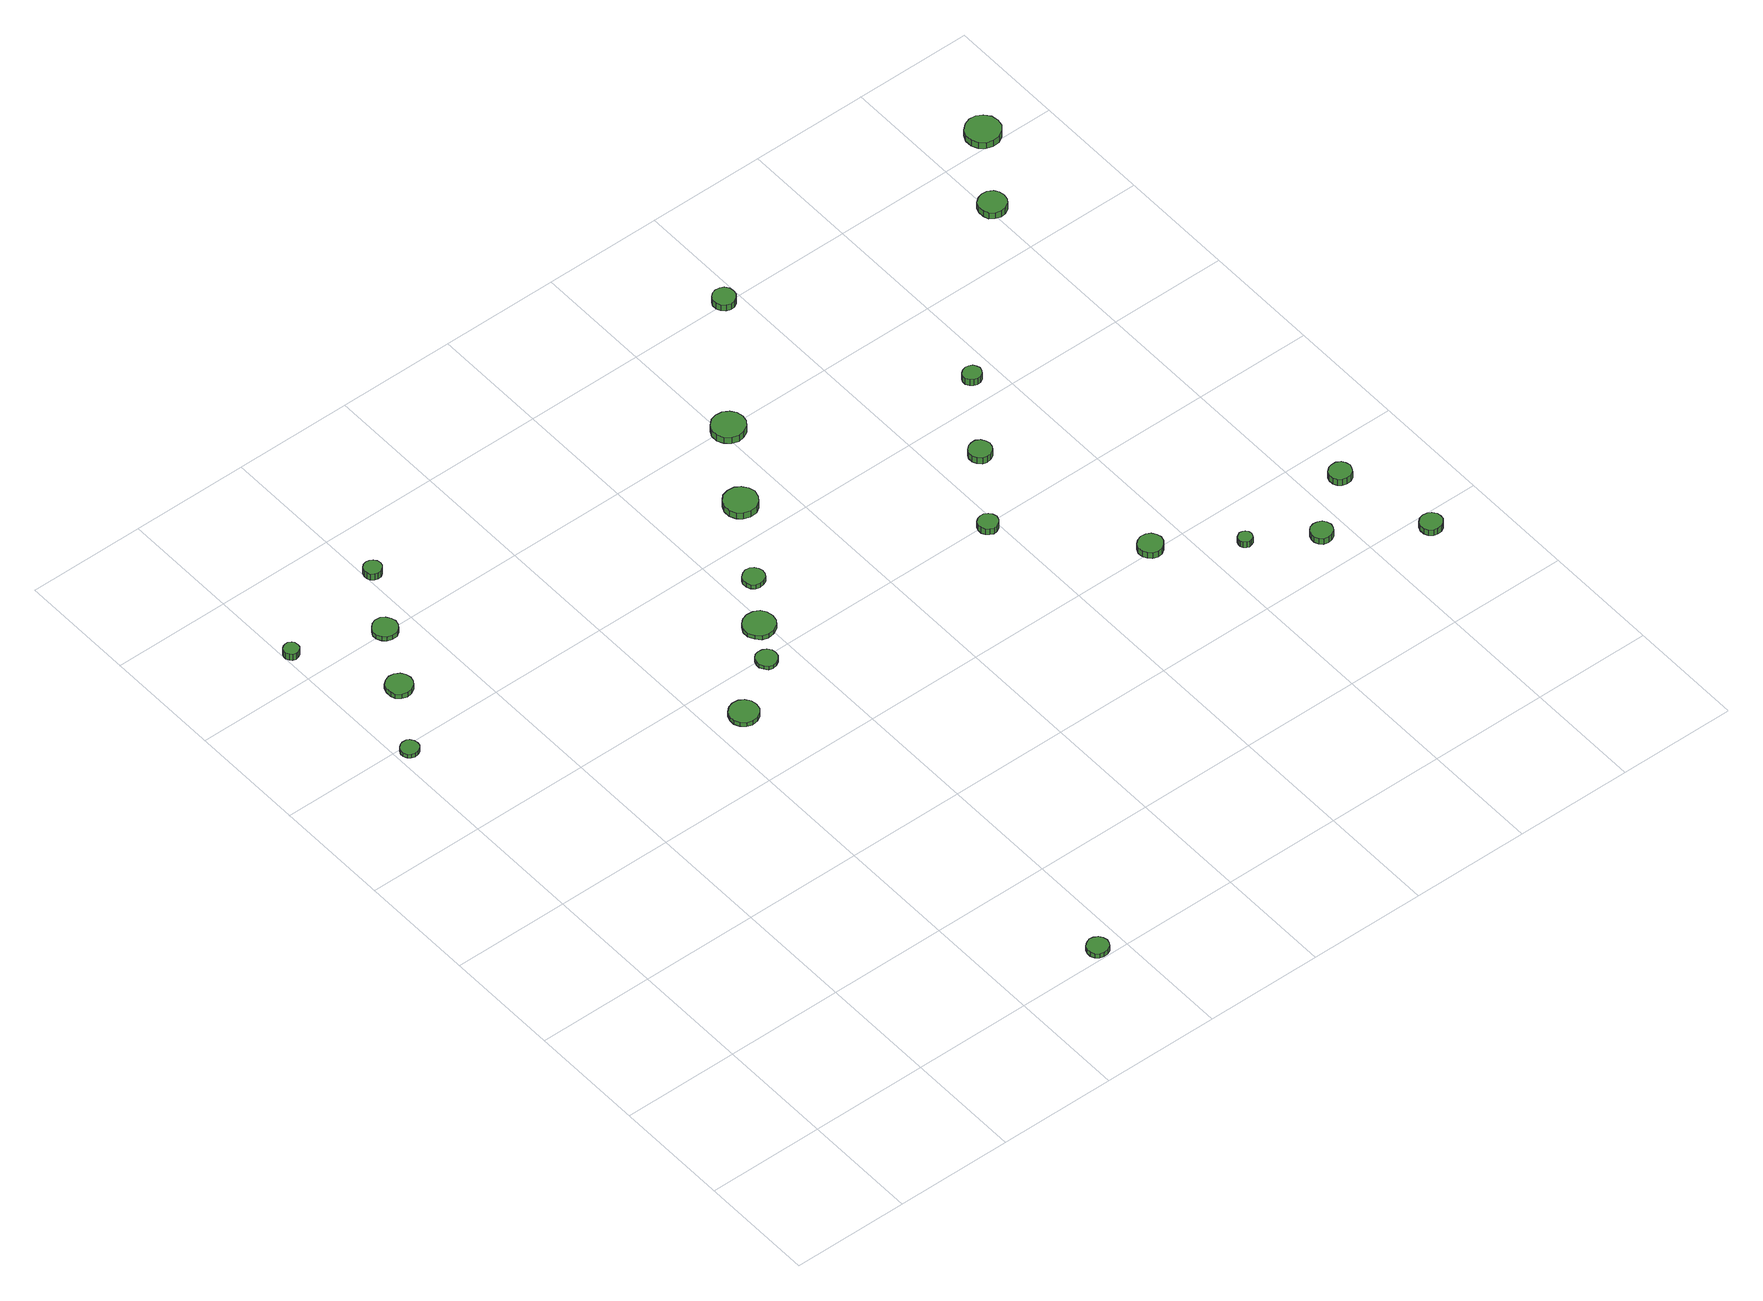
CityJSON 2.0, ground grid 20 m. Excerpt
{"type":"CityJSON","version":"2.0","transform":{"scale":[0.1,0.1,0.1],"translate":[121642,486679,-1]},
"CityObjects":{
"tree1":{"type":"SolitaryVegetationObject","attributes":{"function":"something"},"geometry":[{"type":"MultiSurface","lod":"1","boundaries":[[[0,1,2,3,4,5,6,7,8,9,10,11,12,13,14]],[[15,16,17,18,19,20,21,22,23,24,25,26,27,28,29]],[[0,29,28,1]],[[1,28,27,2]],[[2,27,26,3]],[[3,26,25,4]],[[4,25,24,5]],[[5,24,23,6]],[[6,23,22,7]],[[7,22,21,8]],[[8,21,20,9]],[[9,20,19,10]],[[10,19,18,11]],[[11,18,17,12]],[[12,17,16,13]],[[13,16,15,14]],[[14,15,29,0]]]}]},
"tree2":{"type":"SolitaryVegetationObject","attributes":{"function":"something"},"geometry":[{"type":"MultiSurface","lod":"1","boundaries":[[[30,31,32,33,34,35,36,37,38,39,40,41,42,43,44]],[[45,46,47,48,49,50,51,52,53,54,55,56,57,58,59]],[[30,59,58,31]],[[31,58,57,32]],[[32,57,56,33]],[[33,56,55,34]],[[34,55,54,35]],[[35,54,53,36]],[[36,53,52,37]],[[37,52,51,38]],[[38,51,50,39]],[[39,50,49,40]],[[40,49,48,41]],[[41,48,47,42]],[[42,47,46,43]],[[43,46,45,44]],[[44,45,59,30]]]}]},
"tree3":{"type":"SolitaryVegetationObject","attributes":{"function":"something"},"geometry":[{"type":"MultiSurface","lod":"1","boundaries":[[[60,61,62,63,64,65,66,67,68,69,70,71,72,73,74]],[[75,76,77,78,79,80,81,82,83,84,85,86,87,88,89]],[[60,89,88,61]],[[61,88,87,62]],[[62,87,86,63]],[[63,86,85,64]],[[64,85,84,65]],[[65,84,83,66]],[[66,83,82,67]],[[67,82,81,68]],[[68,81,80,69]],[[69,80,79,70]],[[70,79,78,71]],[[71,78,77,72]],[[72,77,76,73]],[[73,76,75,74]],[[74,75,89,60]]]}]},
"tree4":{"type":"SolitaryVegetationObject","attributes":{"function":"something"},"geometry":[{"type":"MultiSurface","lod":"1","boundaries":[[[90,91,92,93,94,95,96,97,98,99,100,101,102,103,104]],[[105,106,107,108,109,110,111,112,113,114,115,116,117,118,119]],[[90,119,118,91]],[[91,118,117,92]],[[92,117,116,93]],[[93,116,115,94]],[[94,115,114,95]],[[95,114,113,96]],[[96,113,112,97]],[[97,112,111,98]],[[98,111,110,99]],[[99,110,109,100]],[[100,109,108,101]],[[101,108,107,102]],[[102,107,106,103]],[[103,106,105,104]],[[104,105,119,90]]]}]},
"tree5":{"type":"SolitaryVegetationObject","attributes":{"function":"something"},"geometry":[{"type":"MultiSurface","lod":"1","boundaries":[[[120,121,122,123,124,125,126,127,128,129,130,131,132,133,134]],[[135,136,137,138,139,140,141,142,143,144,145,146,147,148,149]],[[120,149,148,121]],[[121,148,147,122]],[[122,147,146,123]],[[123,146,145,124]],[[124,145,144,125]],[[125,144,143,126]],[[126,143,142,127]],[[127,142,141,128]],[[128,141,140,129]],[[129,140,139,130]],[[130,139,138,131]],[[131,138,137,132]],[[132,137,136,133]],[[133,136,135,134]],[[134,135,149,120]]]}]},
"tree6":{"type":"SolitaryVegetationObject","attributes":{"function":"something"},"geometry":[{"type":"MultiSurface","lod":"1","boundaries":[[[150,151,152,153,154,155,156,157,158,159,160,161,162,163,164]],[[165,166,167,168,169,170,171,172,173,174,175,176,177,178,179]],[[150,179,178,151]],[[151,178,177,152]],[[152,177,176,153]],[[153,176,175,154]],[[154,175,174,155]],[[155,174,173,156]],[[156,173,172,157]],[[157,172,171,158]],[[158,171,170,159]],[[159,170,169,160]],[[160,169,168,161]],[[161,168,167,162]],[[162,167,166,163]],[[163,166,165,164]],[[164,165,179,150]]]}]},
"tree7":{"type":"SolitaryVegetationObject","attributes":{"function":"something"},"geometry":[{"type":"MultiSurface","lod":"1","boundaries":[[[180,181,182,183,184,185,186,187,188,189,190,191,192,193,194]],[[195,196,197,198,199,200,201,202,203,204,205,206,207,208,209]],[[180,209,208,181]],[[181,208,207,182]],[[182,207,206,183]],[[183,206,205,184]],[[184,205,204,185]],[[185,204,203,186]],[[186,203,202,187]],[[187,202,201,188]],[[188,201,200,189]],[[189,200,199,190]],[[190,199,198,191]],[[191,198,197,192]],[[192,197,196,193]],[[193,196,195,194]],[[194,195,209,180]]]}]},
"tree8":{"type":"SolitaryVegetationObject","attributes":{"function":"something"},"geometry":[{"type":"MultiSurface","lod":"1","boundaries":[[[210,211,212,213,214,215,216,217,218,219,220,221,222,223,224]],[[225,226,227,228,229,230,231,232,233,234,235,236,237,238,239]],[[210,239,238,211]],[[211,238,237,212]],[[212,237,236,213]],[[213,236,235,214]],[[214,235,234,215]],[[215,234,233,216]],[[216,233,232,217]],[[217,232,231,218]],[[218,231,230,219]],[[219,230,229,220]],[[220,229,228,221]],[[221,228,227,222]],[[222,227,226,223]],[[223,226,225,224]],[[224,225,239,210]]]}]},
"tree9":{"type":"SolitaryVegetationObject","attributes":{"function":"something"},"geometry":[{"type":"MultiSurface","lod":"1","boundaries":[[[240,241,242,243,244,245,246,247,248,249,250,251,252,253,254]],[[255,256,257,258,259,260,261,262,263,264,265,266,267,268,269]],[[240,269,268,241]],[[241,268,267,242]],[[242,267,266,243]],[[243,266,265,244]],[[244,265,264,245]],[[245,264,263,246]],[[246,263,262,247]],[[247,262,261,248]],[[248,261,260,249]],[[249,260,259,250]],[[250,259,258,251]],[[251,258,257,252]],[[252,257,256,253]],[[253,256,255,254]],[[254,255,269,240]]]}]},
"tree10":{"type":"SolitaryVegetationObject","attributes":{"function":"something"},"geometry":[{"type":"MultiSurface","lod":"1","boundaries":[[[270,271,272,273,274,275,276,277,278,279,280,281,282,283,284]],[[285,286,287,288,289,290,291,292,293,294,295,296,297,298,299]],[[270,299,298,271]],[[271,298,297,272]],[[272,297,296,273]],[[273,296,295,274]],[[274,295,294,275]],[[275,294,293,276]],[[276,293,292,277]],[[277,292,291,278]],[[278,291,290,279]],[[279,290,289,280]],[[280,289,288,281]],[[281,288,287,282]],[[282,287,286,283]],[[283,286,285,284]],[[284,285,299,270]]]}]},
"tree11":{"type":"SolitaryVegetationObject","attributes":{"function":"something"},"geometry":[{"type":"MultiSurface","lod":"1","boundaries":[[[300,301,302,303,304,305,306,307,308,309,310,311,312,313,314]],[[315,316,317,318,319,320,321,322,323,324,325,326,327,328,329]],[[300,329,328,301]],[[301,328,327,302]],[[302,327,326,303]],[[303,326,325,304]],[[304,325,324,305]],[[305,324,323,306]],[[306,323,322,307]],[[307,322,321,308]],[[308,321,320,309]],[[309,320,319,310]],[[310,319,318,311]],[[311,318,317,312]],[[312,317,316,313]],[[313,316,315,314]],[[314,315,329,300]]]}]},
"tree12":{"type":"SolitaryVegetationObject","attributes":{"function":"something"},"geometry":[{"type":"MultiSurface","lod":"1","boundaries":[[[330,331,332,333,334,335,336,337,338,339,340,341,342,343,344]],[[345,346,347,348,349,350,351,352,353,354,355,356,357,358,359]],[[330,359,358,331]],[[331,358,357,332]],[[332,357,356,333]],[[333,356,355,334]],[[334,355,354,335]],[[335,354,353,336]],[[336,353,352,337]],[[337,352,351,338]],[[338,351,350,339]],[[339,350,349,340]],[[340,349,348,341]],[[341,348,347,342]],[[342,347,346,343]],[[343,346,345,344]],[[344,345,359,330]]]}]},
"tree13":{"type":"SolitaryVegetationObject","attributes":{"function":"something"},"geometry":[{"type":"MultiSurface","lod":"1","boundaries":[[[360,361,362,363,364,365,366,367,368,369,370,371,372,373,374]],[[375,376,377,378,379,380,381,382,383,384,385,386,387,388,389]],[[360,389,388,361]],[[361,388,387,362]],[[362,387,386,363]],[[363,386,385,364]],[[364,385,384,365]],[[365,384,383,366]],[[366,383,382,367]],[[367,382,381,368]],[[368,381,380,369]],[[369,380,379,370]],[[370,379,378,371]],[[371,378,377,372]],[[372,377,376,373]],[[373,376,375,374]],[[374,375,389,360]]]}]},
"tree14":{"type":"SolitaryVegetationObject","attributes":{"function":"something"},"geometry":[{"type":"MultiSurface","lod":"1","boundaries":[[[390,391,392,393,394,395,396,397,398,399,400,401,402,403,404]],[[405,406,407,408,409,410,411,412,413,414,415,416,417,418,419]],[[390,419,418,391]],[[391,418,417,392]],[[392,417,416,393]],[[393,416,415,394]],[[394,415,414,395]],[[395,414,413,396]],[[396,413,412,397]],[[397,412,411,398]],[[398,411,410,399]],[[399,410,409,400]],[[400,409,408,401]],[[401,408,407,402]],[[402,407,406,403]],[[403,406,405,404]],[[404,405,419,390]]]}]},
"tree15":{"type":"SolitaryVegetationObject","attributes":{"function":"something"},"geometry":[{"type":"MultiSurface","lod":"1","boundaries":[[[420,421,422,423,424,425,426,427,428,429,430,431,432,433,434]],[[435,436,437,438,439,440,441,442,443,444,445,446,447,448,449]],[[420,449,448,421]],[[421,448,447,422]],[[422,447,446,423]],[[423,446,445,424]],[[424,445,444,425]],[[425,444,443,426]],[[426,443,442,427]],[[427,442,441,428]],[[428,441,440,429]],[[429,440,439,430]],[[430,439,438,431]],[[431,438,437,432]],[[432,437,436,433]],[[433,436,435,434]],[[434,435,449,420]]]}]},
"tree16":{"type":"SolitaryVegetationObject","attributes":{"function":"something"},"geometry":[{"type":"MultiSurface","lod":"1","boundaries":[[[450,451,452,453,454,455,456,457,458,459,460,461,462,463,464]],[[465,466,467,468,469,470,471,472,473,474,475,476,477,478,479]],[[450,479,478,451]],[[451,478,477,452]],[[452,477,476,453]],[[453,476,475,454]],[[454,475,474,455]],[[455,474,473,456]],[[456,473,472,457]],[[457,472,471,458]],[[458,471,470,459]],[[459,470,469,460]],[[460,469,468,461]],[[461,468,467,462]],[[462,467,466,463]],[[463,466,465,464]],[[464,465,479,450]]]}]},
"tree17":{"type":"SolitaryVegetationObject","attributes":{"function":"something"},"geometry":[{"type":"MultiSurface","lod":"1","boundaries":[[[480,481,482,483,484,485,486,487,488,489,490,491,492,493,494]],[[495,496,497,498,499,500,501,502,503,504,505,506,507,508,509]],[[480,509,508,481]],[[481,508,507,482]],[[482,507,506,483]],[[483,506,505,484]],[[484,505,504,485]],[[485,504,503,486]],[[486,503,502,487]],[[487,502,501,488]],[[488,501,500,489]],[[489,500,499,490]],[[490,499,498,491]],[[491,498,497,492]],[[492,497,496,493]],[[493,496,495,494]],[[494,495,509,480]]]}]},
"tree18":{"type":"SolitaryVegetationObject","attributes":{"function":"something"},"geometry":[{"type":"MultiSurface","lod":"1","boundaries":[[[510,511,512,513,514,515,516,517,518,519,520,521,522,523,524]],[[525,526,527,528,529,530,531,532,533,534,535,536,537,538,539]],[[510,539,538,511]],[[511,538,537,512]],[[512,537,536,513]],[[513,536,535,514]],[[514,535,534,515]],[[515,534,533,516]],[[516,533,532,517]],[[517,532,531,518]],[[518,531,530,519]],[[519,530,529,520]],[[520,529,528,521]],[[521,528,527,522]],[[522,527,526,523]],[[523,526,525,524]],[[524,525,539,510]]]}]},
"tree19":{"type":"SolitaryVegetationObject","attributes":{"function":"something"},"geometry":[{"type":"MultiSurface","lod":"1","boundaries":[[[540,541,542,543,544,545,546,547,548,549,550,551,552,553,554]],[[555,556,557,558,559,560,561,562,563,564,565,566,567,568,569]],[[540,569,568,541]],[[541,568,567,542]],[[542,567,566,543]],[[543,566,565,544]],[[544,565,564,545]],[[545,564,563,546]],[[546,563,562,547]],[[547,562,561,548]],[[548,561,560,549]],[[549,560,559,550]],[[550,559,558,551]],[[551,558,557,552]],[[552,557,556,553]],[[553,556,555,554]],[[554,555,569,540]]]}]},
"tree20":{"type":"SolitaryVegetationObject","attributes":{"function":"something"},"geometry":[{"type":"MultiSurface","lod":"1","boundaries":[[[570,571,572,573,574,575,576,577,578,579,580,581,582,583,584]],[[585,586,587,588,589,590,591,592,593,594,595,596,597,598,599]],[[570,599,598,571]],[[571,598,597,572]],[[572,597,596,573]],[[573,596,595,574]],[[574,595,594,575]],[[575,594,593,576]],[[576,593,592,577]],[[577,592,591,578]],[[578,591,590,579]],[[579,590,589,580]],[[580,589,588,581]],[[581,588,587,582]],[[582,587,586,583]],[[583,586,585,584]],[[584,585,599,570]]]}]},
"tree21":{"type":"SolitaryVegetationObject","attributes":{"function":"something"},"geometry":[{"type":"MultiSurface","lod":"1","boundaries":[[[600,601,602,603,604,605,606,607,608,609,610,611,612,613,614]],[[615,616,617,618,619,620,621,622,623,624,625,626,627,628,629]],[[600,629,628,601]],[[601,628,627,602]],[[602,627,626,603]],[[603,626,625,604]],[[604,625,624,605]],[[605,624,623,606]],[[606,623,622,607]],[[607,622,621,608]],[[608,621,620,609]],[[609,620,619,610]],[[610,619,618,611]],[[611,618,617,612]],[[612,617,616,613]],[[613,616,615,614]],[[614,615,629,600]]]}]},
"tree22":{"type":"SolitaryVegetationObject","attributes":{"function":"something"},"geometry":[{"type":"MultiSurface","lod":"1","boundaries":[[[630,631,632,633,634,635,636,637,638,639,640,641,642,643,644]],[[645,646,647,648,649,650,651,652,653,654,655,656,657,658,659]],[[630,659,658,631]],[[631,658,657,632]],[[632,657,656,633]],[[633,656,655,634]],[[634,655,654,635]],[[635,654,653,636]],[[636,653,652,637]],[[637,652,651,638]],[[638,651,650,639]],[[639,650,649,640]],[[640,649,648,641]],[[641,648,647,642]],[[642,647,646,643]],[[643,646,645,644]],[[644,645,659,630]]]}]},
"tree23":{"type":"SolitaryVegetationObject","attributes":{"function":"something"},"geometry":[{"type":"MultiSurface","lod":"1","boundaries":[[[660,661,662,663,664,665,666,667,668,669,670,671,672,673,674]],[[675,676,677,678,679,680,681,682,683,684,685,686,687,688,689]],[[660,689,688,661]],[[661,688,687,662]],[[662,687,686,663]],[[663,686,685,664]],[[664,685,684,665]],[[665,684,683,666]],[[666,683,682,667]],[[667,682,681,668]],[[668,681,680,669]],[[669,680,679,670]],[[670,679,678,671]],[[671,678,677,672]],[[672,677,676,673]],[[673,676,675,674]],[[674,675,689,660]]]}]}
},
"vertices":[
[39,989,15],[38,995,15],[34,1001,15],[29,1004,15],[22,1004,15],[16,1002,15],[12,998,15],[9,992,15],[9,986,15],[12,980,15],[16,976,15],[22,974,15],[29,975,15],[34,978,15],[38,983,15],[38,983,7],[34,978,7],[29,975,7],[22,974,7],[16,976,7],[12,980,7],[9,986,7],[9,992,7],[12,998,7],[16,1002,7],[22,1004,7],[29,1004,7],[34,1001,7],[38,995,7],[39,989,7],
[26,1255,20],[25,1261,20],[22,1265,20],[17,1268,20],[12,1268,20],[7,1266,20],[3,1263,20],[1,1258,20],[1,1253,20],[3,1248,20],[7,1244,20],[12,1242,20],[17,1243,20],[22,1246,20],[25,1250,20],[25,1250,7],[22,1246,7],[17,1243,7],[12,1242,7],[7,1244,7],[3,1248,7],[1,1253,7],[1,1258,7],[3,1263,7],[7,1266,7],[12,1268,7],[17,1268,7],[22,1265,7],[25,1261,7],[26,1255,7],
[116,1099,16],[114,1108,16],[109,1115,16],[101,1120,16],[92,1121,16],[83,1118,16],[76,1112,16],[73,1104,16],[73,1094,16],[76,1086,16],[83,1080,16],[92,1077,16],[101,1078,16],[109,1083,16],[114,1090,16],[114,1090,7],[109,1083,7],[101,1078,7],[92,1077,7],[83,1080,7],[76,1086,7],[73,1094,7],[73,1104,7],[76,1112,7],[83,1118,7],[92,1121,7],[101,1120,7],[109,1115,7],[114,1108,7],[116,1099,7],
[172,1202,17],[170,1210,17],[165,1217,17],[158,1222,17],[149,1223,17],[141,1220,17],[135,1214,17],[131,1206,17],[131,1198,17],[135,1190,17],[141,1184,17],[149,1182,17],[158,1182,17],[165,1187,17],[170,1194,17],[170,1194,8],[165,1187,8],[158,1182,8],[149,1182,8],[141,1184,8],[135,1190,8],[131,1198,8],[131,1206,8],[135,1214,8],[141,1220,8],[149,1223,8],[158,1222,8],[165,1217,8],[170,1210,8],[172,1202,8],
[577,19,17],[575,26,17],[571,32,17],[564,36,17],[557,37,17],[550,34,17],[544,29,17],[541,22,17],[541,15,17],[544,8,17],[550,3,17],[557,1,17],[564,2,17],[571,5,17],[575,11,17],[575,11,8],[571,5,8],[564,2,8],[557,1,8],[550,3,8],[544,8,8],[541,15,8],[541,22,8],[544,29,8],[550,34,8],[557,37,8],[564,36,8],[571,32,8],[575,26,8],[577,19,8],
[226,1304,24],[225,1310,24],[221,1315,24],[216,1318,24],[210,1319,24],[204,1317,24],[199,1313,24],[197,1307,24],[197,1301,24],[199,1295,24],[204,1291,24],[210,1289,24],[216,1290,24],[221,1293,24],[225,1298,24],[225,1298,11],[221,1293,11],[216,1290,11],[210,1289,11],[204,1291,11],[199,1295,11],[197,1301,11],[197,1307,11],[199,1313,11],[204,1317,11],[210,1319,11],[216,1318,11],[221,1315,11],[225,1310,11],[226,1304,11],
[480,727,17],[478,737,17],[472,745,17],[464,750,17],[453,751,17],[444,748,17],[436,741,17],[432,732,17],[432,722,17],[436,713,17],[444,706,17],[453,703,17],[464,704,17],[472,709,17],[478,717,17],[478,717,9],[472,709,9],[464,704,9],[453,703,9],[444,706,9],[436,713,9],[432,722,9],[432,732,9],[436,741,9],[444,748,9],[453,751,9],[464,750,9],[472,745,9],[478,737,9],[480,727,9],
[571,792,15],[570,799,15],[565,806,15],[559,809,15],[551,810,15],[544,808,15],[539,803,15],[536,796,15],[536,788,15],[539,782,15],[544,776,15],[551,774,15],[559,775,15],[565,779,15],[570,785,15],[570,785,8],[565,779,8],[559,775,8],[551,774,8],[544,776,8],[539,782,8],[536,788,8],[536,796,8],[539,803,8],[544,808,8],[551,810,8],[559,809,8],[565,806,8],[570,799,8],[571,792,8],
[615,853,16],[613,864,16],[607,873,16],[597,878,16],[586,879,16],[576,876,16],[568,869,16],[563,859,16],[563,848,16],[568,838,16],[576,830,16],[586,827,16],[597,828,16],[607,834,16],[613,842,16],[613,842,8],[607,834,8],[597,828,8],[586,827,8],[576,830,8],[568,838,8],[563,848,8],[563,859,8],[568,869,8],[576,876,8],[586,879,8],[597,878,8],[607,873,8],[613,864,8],[615,853,8],
[662,933,17],[660,940,17],[656,946,17],[650,950,17],[642,951,17],[635,948,17],[629,943,17],[626,937,17],[626,929,17],[629,922,17],[635,917,17],[642,915,17],[650,916,17],[656,919,17],[660,925,17],[660,925,8],[656,919,8],[650,916,8],[642,915,8],[635,917,8],[629,922,8],[626,929,8],[626,937,8],[629,943,8],[635,948,8],[642,951,8],[650,950,8],[656,946,8],[660,940,8],[662,933,8],
[754,1064,21],[751,1075,21],[744,1084,21],[735,1090,21],[723,1091,21],[712,1088,21],[704,1080,21],[699,1069,21],[699,1058,21],[704,1047,21],[712,1040,21],[723,1036,21],[735,1037,21],[744,1043,21],[751,1052,21],[751,1052,8],[744,1043,8],[735,1037,8],[723,1036,8],[712,1040,8],[704,1047,8],[699,1058,8],[699,1069,8],[704,1080,8],[712,1088,8],[723,1091,8],[735,1090,8],[744,1084,8],[751,1075,8],[754,1064,8],
[834,1190,28],[832,1201,28],[825,1210,28],[815,1216,28],[804,1217,28],[793,1214,28],[784,1206,28],[779,1196,28],[779,1184,28],[784,1174,28],[793,1166,28],[804,1162,28],[815,1164,28],[825,1169,28],[832,1179,28],[832,1179,15],[825,1169,15],[815,1164,15],[804,1162,15],[793,1166,15],[784,1174,15],[779,1184,15],[779,1196,15],[784,1206,15],[793,1214,15],[804,1217,15],[815,1216,15],[825,1210,15],[832,1201,15],[834,1190,15],
[1002,796,19],[1000,803,19],[996,808,19],[990,812,19],[983,812,19],[977,810,19],[972,806,19],[969,799,19],[969,792,19],[972,786,19],[977,782,19],[983,779,19],[990,780,19],[996,784,19],[1000,789,19],[1000,789,7],[996,784,7],[990,780,7],[983,779,7],[977,782,7],[972,786,7],[969,792,7],[969,799,7],[972,806,7],[977,810,7],[983,812,7],[990,812,7],[996,808,7],[1000,803,7],[1002,796,7],
[1165,607,19],[1163,615,19],[1158,622,19],[1151,626,19],[1142,627,19],[1134,624,19],[1128,619,19],[1124,611,19],[1124,602,19],[1128,595,19],[1134,589,19],[1142,586,19],[1151,587,19],[1158,592,19],[1163,598,19],[1163,598,7],[1158,592,7],[1151,587,7],[1142,586,7],[1134,589,7],[1128,595,7],[1124,602,7],[1124,611,7],[1128,619,7],[1134,624,7],[1142,627,7],[1151,626,7],[1158,622,7],[1163,615,7],[1165,607,7],
[1089,918,20],[1087,925,20],[1083,932,20],[1076,936,20],[1068,936,20],[1061,934,20],[1055,929,20],[1052,922,20],[1052,914,20],[1055,907,20],[1061,901,20],[1068,899,20],[1076,900,20],[1083,904,20],[1087,910,20],[1087,910,7],[1083,904,7],[1076,900,7],[1068,899,7],[1061,901,7],[1055,907,7],[1052,914,7],[1052,922,7],[1055,929,7],[1061,934,7],[1068,936,7],[1076,936,7],[1083,932,7],[1087,925,7],[1089,918,7],
[986,1397,30],[985,1404,30],[980,1411,30],[974,1414,30],[966,1415,30],[959,1413,30],[953,1408,30],[950,1401,30],[950,1393,30],[953,1386,30],[959,1381,30],[966,1378,30],[974,1379,30],[980,1383,30],[985,1389,30],[985,1389,17],[980,1383,17],[974,1379,17],[966,1378,17],[959,1381,17],[953,1386,17],[950,1393,17],[950,1401,17],[953,1408,17],[959,1413,17],[966,1415,17],[974,1414,17],[980,1411,17],[985,1404,17],[986,1397,17],
[1274,527,19],[1273,532,19],[1270,536,19],[1266,538,19],[1261,539,19],[1257,537,19],[1253,534,19],[1251,529,19],[1251,525,19],[1253,520,19],[1257,517,19],[1261,515,19],[1266,516,19],[1270,518,19],[1273,522,19],[1273,522,7],[1270,518,7],[1266,516,7],[1261,515,7],[1257,517,7],[1253,520,7],[1251,525,7],[1251,529,7],[1253,534,7],[1257,537,7],[1261,539,7],[1266,538,7],[1270,536,7],[1273,532,7],[1274,527,7],
[1174,1044,24],[1172,1050,24],[1169,1055,24],[1163,1058,24],[1157,1059,24],[1151,1057,24],[1146,1053,24],[1143,1047,24],[1143,1041,24],[1146,1035,24],[1151,1031,24],[1157,1029,24],[1163,1029,24],[1169,1033,24],[1172,1038,24],[1172,1038,11],[1169,1033,11],[1163,1029,11],[1157,1029,11],[1151,1031,11],[1146,1035,11],[1143,1041,11],[1143,1047,11],[1146,1053,11],[1151,1057,11],[1157,1059,11],[1163,1058,11],[1169,1055,11],[1172,1050,11],[1174,1044,11],
[1378,465,19],[1376,473,19],[1372,479,19],[1365,482,19],[1358,483,19],[1350,481,19],[1345,476,19],[1342,469,19],[1342,461,19],[1345,454,19],[1350,449,19],[1358,447,19],[1365,448,19],[1372,452,19],[1376,458,19],[1376,458,7],[1372,452,7],[1365,448,7],[1358,447,7],[1350,449,7],[1345,454,7],[1342,461,7],[1342,469,7],[1345,476,7],[1350,481,7],[1358,483,7],[1365,482,7],[1372,479,7],[1376,473,7],[1378,465,7],
[1515,374,20],[1514,381,20],[1509,388,20],[1503,391,20],[1495,392,20],[1488,390,20],[1482,385,20],[1479,378,20],[1479,370,20],[1482,363,20],[1488,358,20],[1495,356,20],[1503,357,20],[1509,361,20],[1514,367,20],[1514,367,8],[1509,361,8],[1503,357,8],[1495,356,8],[1488,358,8],[1482,363,8],[1479,370,8],[1479,378,8],[1482,385,8],[1488,390,8],[1495,392,8],[1503,391,8],[1509,388,8],[1514,381,8],[1515,374,8],
[1476,540,21],[1474,548,21],[1470,554,21],[1463,558,21],[1455,558,21],[1448,556,21],[1442,551,21],[1439,544,21],[1439,536,21],[1442,529,21],[1448,524,21],[1455,522,21],[1463,523,21],[1470,526,21],[1474,533,21],[1474,533,8],[1470,526,8],[1463,523,8],[1455,522,8],[1448,524,8],[1442,529,8],[1439,536,8],[1439,544,8],[1442,551,8],[1448,556,8],[1455,558,8],[1463,558,8],[1470,554,8],[1474,548,8],[1476,540,8],
[1428,1296,24],[1426,1305,24],[1421,1313,24],[1412,1318,24],[1403,1319,24],[1394,1316,24],[1386,1310,24],[1383,1301,24],[1383,1291,24],[1386,1282,24],[1394,1276,24],[1403,1273,24],[1412,1274,24],[1421,1279,24],[1426,1287,24],[1426,1287,11],[1421,1279,11],[1412,1274,11],[1403,1273,11],[1394,1276,11],[1386,1282,11],[1383,1291,11],[1383,1301,11],[1386,1310,11],[1394,1316,11],[1403,1319,11],[1412,1318,11],[1421,1313,11],[1426,1305,11],[1428,1296,11],
[1520,1423,21],[1518,1435,21],[1510,1445,21],[1500,1451,21],[1488,1452,21],[1477,1448,21],[1468,1440,21],[1463,1429,21],[1463,1417,21],[1468,1406,21],[1477,1398,21],[1488,1395,21],[1500,1396,21],[1510,1402,21],[1518,1412,21],[1518,1412,8],[1510,1402,8],[1500,1396,8],[1488,1395,8],[1477,1398,8],[1468,1406,8],[1463,1417,8],[1463,1429,8],[1468,1440,8],[1477,1448,8],[1488,1452,8],[1500,1451,8],[1510,1445,8],[1518,1435,8],[1520,1423,8]
]}
